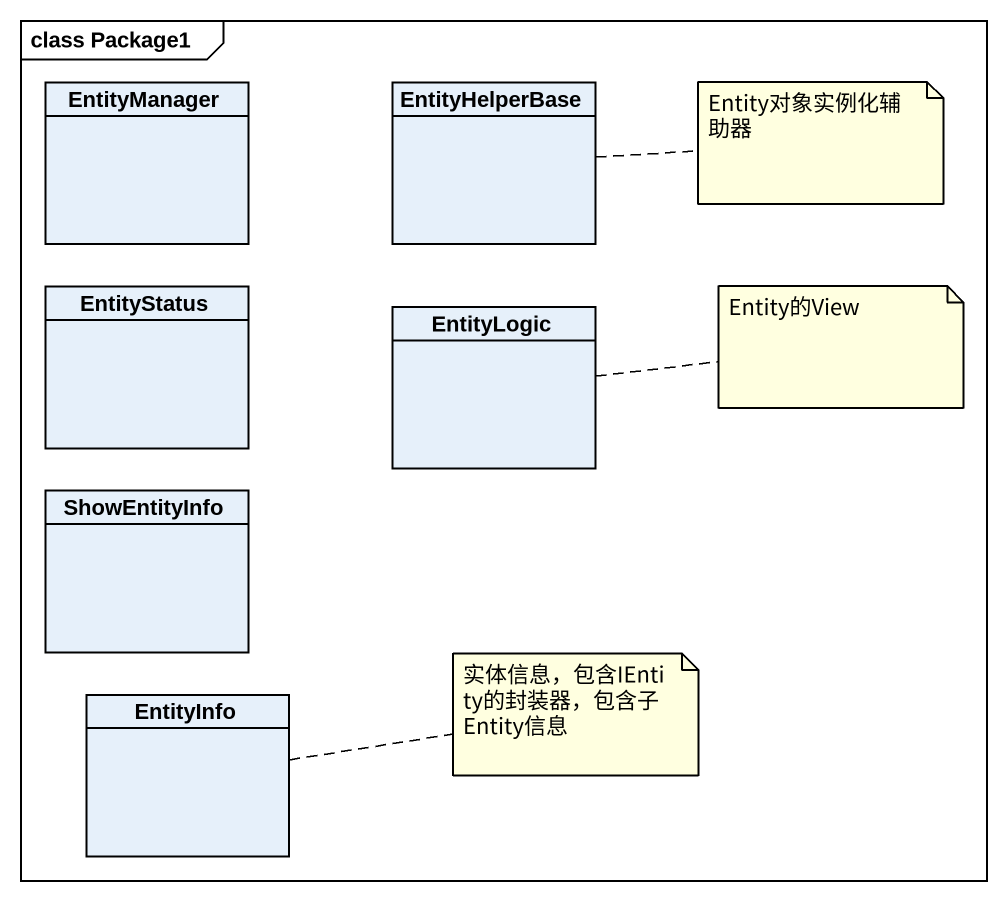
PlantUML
@startuml
mainframe class Package1
hide circle
hide empty members
class EntityManager
class EntityHelperBase
class EntityStatus
class EntityLogic
class ShowEntityInfo
class EntityInfo
note right of EntityHelperBase : Entity对象实例化辅助器
note right of EntityLogic : Entity的View
note right of EntityInfo : 实体信息，包含IEntity的封装器，包含子Entity信息
@enduml
